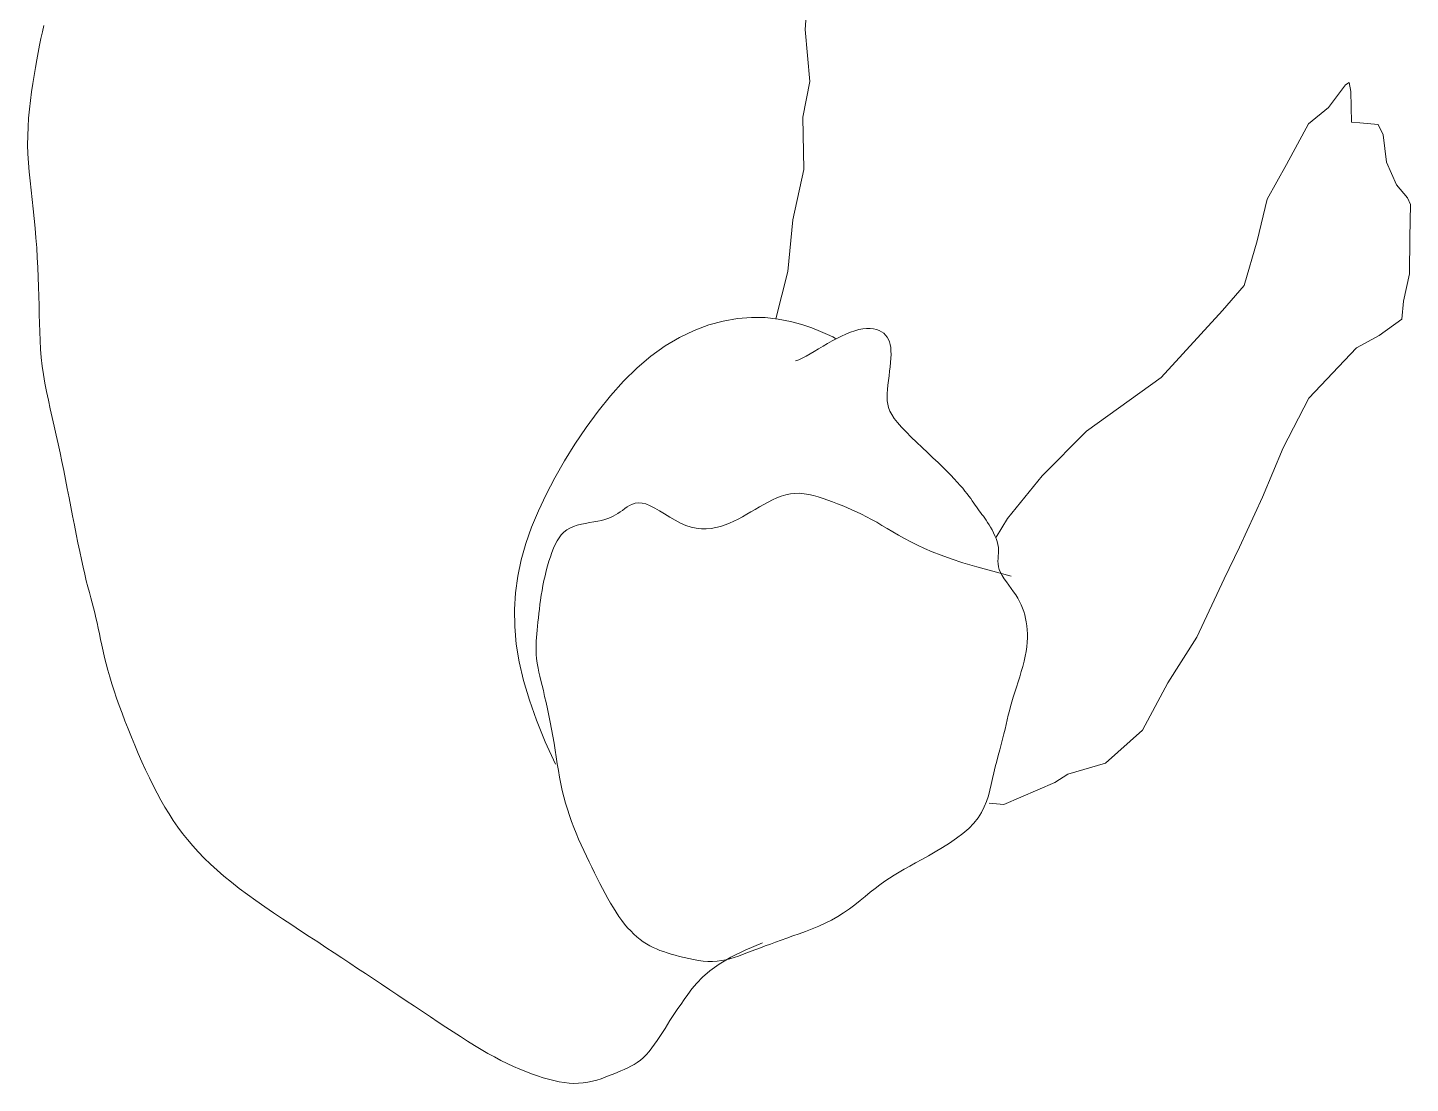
# Model space of a CAD drawing. Header units: inches. Extents: x -35 to 98, y -34 to 46.
# Drawn here: x 77.6007 to 78.0425, y -6.5654 to -6.2282 of the extents above; entities that cross this region are included whole.
import ezdxf

# ---------------------------------------------------------------- set-up
doc = ezdxf.new("R2010")
doc.units = ezdxf.units.IN
doc.header["$MEASUREMENT"] = 0
doc.layers.add('Estructura', color=8, linetype='Continuous', lineweight=9)

# ---------------------------------------------------------------- blocks, each defined once
blk = doc.blocks.new('PE-bloque Oeste-plantas$0$PP5')
for p, q in [((-0.29058, 0.71107), (-0.28913, 0.71127)), ((-0.28913, 0.71127), (-0.28765, 0.71137)), ((-0.28765, 0.71137), (-0.28616, 0.71137)), ((-0.28616, 0.71137), (-0.28464, 0.71127)), ((-0.28464, 0.71127), (-0.28311, 0.71106)), ((-0.30432, 0.70678), (-0.30326, 0.70727)), ((-0.30326, 0.70727), (-0.30217, 0.7077)), ((-0.30217, 0.7077), (-0.30104, 0.7081)), ((-0.30104, 0.7081), (-0.29988, 0.70848)), ((-0.29988, 0.70848), (-0.29867, 0.70887)), ((-0.29867, 0.70887), (-0.29742, 0.70928)), ((-0.29742, 0.70928), (-0.29613, 0.70969)), ((-0.29613, 0.70969), (-0.29479, 0.71009)), ((-0.29479, 0.71009), (-0.29342, 0.71047)), ((-0.29342, 0.71047), (-0.29201, 0.7108)), ((-0.29201, 0.7108), (-0.29058, 0.71107)), ((-0.28311, 0.71106), (-0.28155, 0.71076)), ((-0.28155, 0.71076), (-0.27996, 0.71037)), ((-0.27996, 0.71037), (-0.27833, 0.7099)), ((-0.27833, 0.7099), (-0.27667, 0.70934)), ((-0.27667, 0.70934), (-0.27496, 0.7087)), ((-0.27496, 0.7087), (-0.27322, 0.70799)), ((-0.27322, 0.70799), (-0.27143, 0.70721)), ((-0.27143, 0.70721), (-0.26961, 0.70635)), ((-0.31036, 0.70195), (-0.30938, 0.70301)), ((-0.30938, 0.70301), (-0.30839, 0.70398)), ((-0.30839, 0.70398), (-0.30739, 0.70485)), ((-0.30739, 0.70485), (-0.30639, 0.70559)), ((-0.30639, 0.70559), (-0.30536, 0.70623)), ((-0.30536, 0.70623), (-0.30432, 0.70678)), ((-0.26961, 0.70635), (-0.26775, 0.70541)), ((-0.26775, 0.70541), (-0.26585, 0.7044)), ((-0.26585, 0.7044), (-0.26393, 0.70331)), ((-0.26393, 0.70331), (-0.26198, 0.70215)), ((-0.31413, 0.69724), (-0.31321, 0.69845)), ((-0.31321, 0.69845), (-0.31228, 0.69966)), ((-0.31228, 0.69966), (-0.31132, 0.70083)), ((-0.31132, 0.70083), (-0.31036, 0.70195)), ((-0.26198, 0.70215), (-0.26, 0.7009)), ((-0.26, 0.7009), (-0.25801, 0.69958)), ((-0.25801, 0.69958), (-0.25598, 0.69819)), ((-0.25598, 0.69819), (-0.25393, 0.69672)), ((-0.31773, 0.6925), (-0.31682, 0.69368)), ((-0.31682, 0.69368), (-0.31593, 0.69486)), ((-0.31593, 0.69486), (-0.31504, 0.69604)), ((-0.31504, 0.69604), (-0.31413, 0.69724)), ((-0.25393, 0.69672), (-0.25183, 0.69518)), ((-0.25183, 0.69518), (-0.2497, 0.69357)), ((-0.2497, 0.69357), (-0.24751, 0.6919)), ((-0.32074, 0.68871), (-0.31967, 0.69003)), ((-0.31967, 0.69003), (-0.31867, 0.69129)), ((-0.31867, 0.69129), (-0.31773, 0.6925)), ((-0.24751, 0.6919), (-0.24527, 0.69017)), ((-0.24527, 0.69017), (-0.24298, 0.68839)), ((-0.32459, 0.68417), (-0.32317, 0.6858)), ((-0.32317, 0.6858), (-0.3219, 0.6873)), ((-0.3219, 0.6873), (-0.32074, 0.68871)), ((-0.24298, 0.68839), (-0.24062, 0.68654)), ((-0.24062, 0.68654), (-0.2382, 0.68466)), ((-0.3308, 0.6788), (-0.32828, 0.68066)), ((-0.32828, 0.68066), (-0.32625, 0.68245)), ((-0.32625, 0.68245), (-0.32459, 0.68417)), ((-0.2382, 0.68466), (-0.23576, 0.68273)), ((-0.23576, 0.68273), (-0.23328, 0.68079)), ((-0.23328, 0.68079), (-0.2308, 0.67884)), ((-0.3378, 0.67501), (-0.33394, 0.67691)), ((-0.33609, 0.67573), (-0.3347, 0.67589)), ((-0.3347, 0.67589), (-0.33329, 0.67596)), ((-0.33394, 0.67691), (-0.3308, 0.6788)), ((-0.33329, 0.67596), (-0.33185, 0.67593)), ((-0.33185, 0.67593), (-0.33037, 0.67579)), ((-0.2308, 0.67884), (-0.22831, 0.67689)), ((-0.22831, 0.67689), (-0.22585, 0.67495)), ((-0.35242, 0.67135), (-0.3507, 0.67184)), ((-0.3507, 0.67184), (-0.34904, 0.67231)), ((-0.34904, 0.67231), (-0.34746, 0.67276)), ((-0.34823, 0.67124), (-0.34253, 0.67311)), ((-0.34746, 0.67276), (-0.34592, 0.67321)), ((-0.34592, 0.67321), (-0.34444, 0.67364)), ((-0.34444, 0.67364), (-0.343, 0.67406)), ((-0.343, 0.67406), (-0.34159, 0.67447)), ((-0.34253, 0.67311), (-0.3378, 0.67501)), ((-0.34159, 0.67447), (-0.3402, 0.67485)), ((-0.3402, 0.67485), (-0.33883, 0.6752)), ((-0.33883, 0.6752), (-0.33746, 0.67549)), ((-0.33746, 0.67549), (-0.33609, 0.67573)), ((-0.33037, 0.67579), (-0.32887, 0.67556)), ((-0.32887, 0.67556), (-0.32735, 0.67525)), ((-0.32735, 0.67525), (-0.32583, 0.67487)), ((-0.32583, 0.67487), (-0.32434, 0.67444)), ((-0.32434, 0.67444), (-0.32287, 0.67397)), ((-0.32287, 0.67397), (-0.32146, 0.67349)), ((-0.32146, 0.67349), (-0.3201, 0.67301)), ((-0.3201, 0.67301), (-0.31882, 0.67253)), ((-0.31882, 0.67253), (-0.3176, 0.67206)), ((-0.3176, 0.67206), (-0.31645, 0.67158)), ((-0.31645, 0.67158), (-0.31534, 0.67108)), ((-0.22585, 0.67495), (-0.22341, 0.67303)), ((-0.22341, 0.67303), (-0.22101, 0.67114)), ((-0.36867, 0.66658), (-0.36653, 0.66734)), ((-0.36653, 0.66734), (-0.36438, 0.66804)), ((-0.36438, 0.66804), (-0.36225, 0.66868)), ((-0.36225, 0.66868), (-0.36014, 0.66927)), ((-0.36014, 0.66927), (-0.35809, 0.66982)), ((-0.35809, 0.66982), (-0.35611, 0.67034)), ((-0.35611, 0.67034), (-0.35422, 0.67086)), ((-0.35422, 0.67086), (-0.35242, 0.67135)), ((-0.31534, 0.67108), (-0.31428, 0.67055)), ((-0.31428, 0.67055), (-0.31325, 0.66998)), ((-0.31325, 0.66998), (-0.31225, 0.66936)), ((-0.31225, 0.66936), (-0.31127, 0.66868)), ((-0.31127, 0.66868), (-0.31029, 0.66793)), ((-0.31029, 0.66793), (-0.30933, 0.6671)), ((-0.30933, 0.6671), (-0.30838, 0.6662)), ((-0.22101, 0.67114), (-0.21863, 0.66927)), ((-0.21863, 0.66927), (-0.21627, 0.66742)), ((-0.21627, 0.66742), (-0.21389, 0.66556)), ((-0.37673, 0.66262), (-0.37481, 0.66374)), ((-0.37481, 0.66374), (-0.37283, 0.66478)), ((-0.37283, 0.66478), (-0.37077, 0.66573)), ((-0.37077, 0.66573), (-0.36867, 0.66658)), ((-0.30838, 0.6662), (-0.30745, 0.66522)), ((-0.30745, 0.66522), (-0.30654, 0.66418)), ((-0.30654, 0.66418), (-0.30565, 0.66306)), ((-0.30565, 0.66306), (-0.30478, 0.66186)), ((-0.21389, 0.66556), (-0.2115, 0.66369)), ((-0.2115, 0.66369), (-0.20907, 0.6618)), ((-0.38381, 0.65784), (-0.38212, 0.65903)), ((-0.38212, 0.65903), (-0.38037, 0.66024)), ((-0.38037, 0.66024), (-0.37858, 0.66144)), ((-0.37858, 0.66144), (-0.37673, 0.66262)), ((-0.30478, 0.66186), (-0.30394, 0.6606)), ((-0.30394, 0.6606), (-0.30313, 0.65925)), ((-0.30313, 0.65925), (-0.30235, 0.65785)), ((-0.20907, 0.6618), (-0.20659, 0.65987)), ((-0.20659, 0.65987), (-0.20403, 0.65789)), ((-0.39026, 0.65378), (-0.38868, 0.65468)), ((-0.38868, 0.65468), (-0.38709, 0.65565)), ((-0.38709, 0.65565), (-0.38547, 0.65671)), ((-0.38547, 0.65671), (-0.38381, 0.65784)), ((-0.30235, 0.65785), (-0.30159, 0.65637)), ((-0.30159, 0.65637), (-0.30085, 0.65484)), ((-0.30085, 0.65484), (-0.30011, 0.65326)), ((-0.20403, 0.65789), (-0.2014, 0.65586)), ((-0.2014, 0.65586), (-0.19871, 0.65378)), ((-0.40101, 0.6487), (-0.39895, 0.64963)), ((-0.39895, 0.64963), (-0.39703, 0.6505)), ((-0.39703, 0.6505), (-0.39522, 0.65132)), ((-0.39522, 0.65132), (-0.39351, 0.65213)), ((-0.39351, 0.65213), (-0.39186, 0.65294)), ((-0.39186, 0.65294), (-0.39026, 0.65378)), ((-0.30011, 0.65326), (-0.29939, 0.65163)), ((-0.29939, 0.65163), (-0.29866, 0.64996)), ((-0.29866, 0.64996), (-0.29793, 0.64825)), ((-0.19871, 0.65378), (-0.19598, 0.65166)), ((-0.19598, 0.65166), (-0.19326, 0.64951)), ((-0.19326, 0.64951), (-0.19056, 0.64735)), ((-0.41027, 0.64414), (-0.40791, 0.6454)), ((-0.40791, 0.6454), (-0.40554, 0.64658)), ((-0.40554, 0.64658), (-0.40322, 0.64768)), ((-0.40322, 0.64768), (-0.40101, 0.6487)), ((-0.29793, 0.64825), (-0.2972, 0.6465)), ((-0.2972, 0.6465), (-0.29646, 0.64473)), ((-0.19056, 0.64735), (-0.18791, 0.64518)), ((-0.18791, 0.64518), (-0.18535, 0.64301)), ((-0.41675, 0.63993), (-0.41475, 0.6414)), ((-0.41475, 0.6414), (-0.41257, 0.6428)), ((-0.41257, 0.6428), (-0.41027, 0.64414)), ((-0.29646, 0.64473), (-0.29573, 0.64293)), ((-0.29573, 0.64293), (-0.295, 0.64111)), ((-0.295, 0.64111), (-0.29428, 0.63926)), ((-0.18535, 0.64301), (-0.18289, 0.64085)), ((-0.18289, 0.64085), (-0.18056, 0.63872)), ((-0.42124, 0.63519), (-0.42, 0.63682)), ((-0.42, 0.63682), (-0.41851, 0.63841)), ((-0.41851, 0.63841), (-0.41675, 0.63993)), ((-0.29428, 0.63926), (-0.29358, 0.6374)), ((-0.29358, 0.6374), (-0.2929, 0.63551)), ((-0.18056, 0.63872), (-0.17836, 0.6366)), ((-0.17836, 0.6366), (-0.17629, 0.63451)), ((-0.44531, 0.62747), (-0.42856, 0.63321)), ((-0.42856, 0.63321), (-0.42393, 0.63239)), ((-0.42382, 0.63005), (-0.42311, 0.6318)), ((-0.42311, 0.6318), (-0.42226, 0.63351)), ((-0.42226, 0.63351), (-0.42124, 0.63519)), ((-0.2929, 0.63551), (-0.29224, 0.63361)), ((-0.29224, 0.63361), (-0.29161, 0.6317)), ((-0.17629, 0.63451), (-0.17434, 0.63242)), ((-0.17434, 0.63242), (-0.17251, 0.63033)), ((-0.44966, 0.62514), (-0.44531, 0.62747)), ((-0.42502, 0.62648), (-0.42445, 0.62828)), ((-0.42445, 0.62828), (-0.42382, 0.63005)), ((-0.29161, 0.6317), (-0.29101, 0.62977)), ((-0.29101, 0.62977), (-0.29044, 0.62783)), ((-0.29044, 0.62783), (-0.28992, 0.62586)), ((-0.17251, 0.63033), (-0.17078, 0.62825)), ((-0.17078, 0.62825), (-0.16917, 0.62616)), ((-0.46192, 0.62254), (-0.44966, 0.62514)), ((-0.42616, 0.62286), (-0.42558, 0.62468)), ((-0.42558, 0.62468), (-0.42502, 0.62648)), ((-0.28992, 0.62586), (-0.28943, 0.62387)), ((-0.28943, 0.62387), (-0.28899, 0.62186)), ((-0.16917, 0.62616), (-0.16765, 0.62406)), ((-0.16765, 0.62406), (-0.16622, 0.62195)), ((-0.47457, 0.61298), (-0.46192, 0.62254)), ((-0.42798, 0.61746), (-0.42737, 0.61924)), ((-0.42737, 0.61924), (-0.42676, 0.62104)), ((-0.42676, 0.62104), (-0.42616, 0.62286)), ((-0.28899, 0.62186), (-0.2886, 0.61981)), ((-0.2886, 0.61981), (-0.28826, 0.61774)), ((-0.16622, 0.62195), (-0.16488, 0.61981)), ((-0.16488, 0.61981), (-0.16361, 0.61764)), ((-0.42918, 0.61401), (-0.42859, 0.61571)), ((-0.42859, 0.61571), (-0.42798, 0.61746)), ((-0.28826, 0.61774), (-0.28797, 0.61563)), ((-0.28797, 0.61563), (-0.28772, 0.61349)), ((-0.16361, 0.61764), (-0.16241, 0.61543)), ((-0.16241, 0.61543), (-0.16127, 0.61317)), ((-0.48385, 0.59861), (-0.47457, 0.61298)), ((-0.43079, 0.60923), (-0.43029, 0.61076)), ((-0.43029, 0.61076), (-0.42975, 0.61235)), ((-0.42975, 0.61235), (-0.42918, 0.61401)), ((-0.28772, 0.61349), (-0.28751, 0.61132)), ((-0.28751, 0.61132), (-0.28732, 0.60913)), ((-0.16127, 0.61317), (-0.16017, 0.61084)), ((-0.16017, 0.61084), (-0.1591, 0.60845)), ((-0.43219, 0.60493), (-0.43173, 0.60634)), ((-0.43173, 0.60634), (-0.43127, 0.60777)), ((-0.43127, 0.60777), (-0.43079, 0.60923)), ((-0.28732, 0.60913), (-0.28715, 0.60692)), ((-0.28715, 0.60692), (-0.28697, 0.6047)), ((-0.28403, 0.60179), (-0.2867, 0.60921)), ((-0.1591, 0.60845), (-0.15806, 0.60598)), ((-0.15806, 0.60598), (-0.15704, 0.60342)), ((-0.43365, 0.6007), (-0.43313, 0.60213)), ((-0.43313, 0.60213), (-0.43265, 0.60354)), ((-0.43265, 0.60354), (-0.43219, 0.60493)), ((-0.28697, 0.6047), (-0.28679, 0.60246)), ((-0.28679, 0.60246), (-0.28658, 0.60021)), ((-0.2818, 0.59477), (-0.28403, 0.60179)), ((-0.15704, 0.60342), (-0.15604, 0.60079)), ((-0.15604, 0.60079), (-0.15507, 0.59811)), ((-0.49418, 0.5847), (-0.48385, 0.59861)), ((-0.43545, 0.59615), (-0.43481, 0.59771)), ((-0.43481, 0.59771), (-0.4342, 0.59923)), ((-0.4342, 0.59923), (-0.43365, 0.6007)), ((-0.28658, 0.60021), (-0.28635, 0.59796)), ((-0.28635, 0.59796), (-0.2861, 0.59573)), ((-0.15507, 0.59811), (-0.15412, 0.5954)), ((-0.43741, 0.59132), (-0.43677, 0.59294)), ((-0.43677, 0.59294), (-0.43611, 0.59455)), ((-0.43611, 0.59455), (-0.43545, 0.59615)), ((-0.2861, 0.59573), (-0.28583, 0.59353)), ((-0.28583, 0.59353), (-0.28555, 0.59138)), ((-0.28001, 0.58813), (-0.2818, 0.59477)), ((-0.15412, 0.5954), (-0.1532, 0.59269)), ((-0.1532, 0.59269), (-0.15232, 0.58998)), ((-0.43907, 0.58656), (-0.43858, 0.58812)), ((-0.43858, 0.58812), (-0.43802, 0.58971)), ((-0.43802, 0.58971), (-0.43741, 0.59132)), ((-0.28555, 0.59138), (-0.28526, 0.58931)), ((-0.28526, 0.58931), (-0.28498, 0.58734)), ((-0.27866, 0.58181), (-0.28001, 0.58813)), ((-0.15232, 0.58998), (-0.15148, 0.5873)), ((-0.50437, 0.56684), (-0.49418, 0.5847)), ((-0.44004, 0.58216), (-0.4398, 0.58358)), ((-0.4398, 0.58358), (-0.43947, 0.58505)), ((-0.43947, 0.58505), (-0.43907, 0.58656)), ((-0.28498, 0.58734), (-0.2847, 0.58549)), ((-0.2847, 0.58549), (-0.28444, 0.58377)), ((-0.28444, 0.58377), (-0.28419, 0.5822)), ((-0.15148, 0.5873), (-0.15069, 0.58468)), ((-0.15069, 0.58468), (-0.14995, 0.58212)), ((-0.44035, 0.57814), (-0.44031, 0.57944)), ((-0.44031, 0.57944), (-0.44021, 0.58078)), ((-0.44021, 0.58078), (-0.44004, 0.58216)), ((-0.28419, 0.5822), (-0.28398, 0.58077)), ((-0.28398, 0.58077), (-0.28378, 0.57946)), ((-0.28378, 0.57946), (-0.28362, 0.57824)), ((-0.27775, 0.57577), (-0.27866, 0.58181)), ((-0.14995, 0.58212), (-0.14925, 0.57963)), ((-0.14925, 0.57963), (-0.1486, 0.5772)), ((-0.44033, 0.57689), (-0.44035, 0.57814)), ((-0.44025, 0.57567), (-0.44033, 0.57689)), ((-0.44012, 0.5745), (-0.44025, 0.57567)), ((-0.43993, 0.57335), (-0.44012, 0.5745)), ((-0.28362, 0.57824), (-0.28349, 0.57709)), ((-0.28349, 0.57709), (-0.2834, 0.57599)), ((-0.2834, 0.57599), (-0.28334, 0.57493)), ((-0.28334, 0.57493), (-0.28333, 0.57388)), ((-0.27725, 0.56998), (-0.27775, 0.57577)), ((-0.1486, 0.5772), (-0.14801, 0.57484)), ((-0.14801, 0.57484), (-0.14746, 0.57255)), ((-0.43969, 0.57223), (-0.43993, 0.57335)), ((-0.43939, 0.57114), (-0.43969, 0.57223)), ((-0.43903, 0.57005), (-0.43939, 0.57114)), ((-0.43861, 0.56898), (-0.43903, 0.57005)), ((-0.28355, 0.57067), (-0.28369, 0.56956)), ((-0.28344, 0.57175), (-0.28355, 0.57067)), ((-0.28336, 0.57283), (-0.28344, 0.57175)), ((-0.28333, 0.57388), (-0.28336, 0.57283)), ((-0.27718, 0.5644), (-0.27725, 0.56998)), ((-0.14746, 0.57255), (-0.14696, 0.57032)), ((-0.14696, 0.57032), (-0.14652, 0.56814)), ((-0.51001, 0.55717), (-0.50437, 0.56684)), ((-0.43812, 0.5679), (-0.43861, 0.56898)), ((-0.43755, 0.56681), (-0.43812, 0.5679)), ((-0.43693, 0.56572), (-0.43755, 0.56681)), ((-0.43625, 0.56462), (-0.43693, 0.56572)), ((-0.28425, 0.56605), (-0.28447, 0.56481)), ((-0.28404, 0.56725), (-0.28425, 0.56605)), ((-0.28386, 0.56842), (-0.28404, 0.56725)), ((-0.28369, 0.56956), (-0.28386, 0.56842)), ((-0.14652, 0.56814), (-0.14613, 0.56603)), ((-0.14613, 0.56603), (-0.14578, 0.56397)), ((-0.43557, 0.56352), (-0.43625, 0.56462)), ((-0.43489, 0.56243), (-0.43557, 0.56352)), ((-0.43426, 0.56136), (-0.43489, 0.56243)), ((-0.43371, 0.56031), (-0.43426, 0.56136)), ((-0.28493, 0.56221), (-0.28519, 0.56085)), ((-0.2847, 0.56353), (-0.28493, 0.56221)), ((-0.28447, 0.56481), (-0.2847, 0.56353)), ((-0.27752, 0.55897), (-0.27718, 0.5644)), ((-0.14578, 0.56397), (-0.14548, 0.56197)), ((-0.14548, 0.56197), (-0.14521, 0.56003)), ((-0.51863, 0.54183), (-0.51001, 0.55717)), ((-0.4308, 0.5587), (-0.43661, 0.56075)), ((-0.43325, 0.5593), (-0.43371, 0.56031)), ((-0.43292, 0.55832), (-0.43325, 0.5593)), ((-0.43275, 0.55738), (-0.43292, 0.55832)), ((-0.43269, 0.55648), (-0.43275, 0.55738)), ((-0.42581, 0.55687), (-0.4308, 0.5587)), ((-0.42154, 0.55521), (-0.42581, 0.55687)), ((-0.28575, 0.55803), (-0.28607, 0.55657)), ((-0.28546, 0.55946), (-0.28575, 0.55803)), ((-0.28519, 0.56085), (-0.28546, 0.55946)), ((-0.27826, 0.55367), (-0.27752, 0.55897)), ((-0.14521, 0.56003), (-0.14496, 0.55814)), ((-0.14496, 0.55814), (-0.14473, 0.55631)), ((-0.43318, 0.55215), (-0.43309, 0.55302)), ((-0.43309, 0.55302), (-0.43297, 0.55389)), ((-0.43297, 0.55389), (-0.43284, 0.55474)), ((-0.43284, 0.55474), (-0.43274, 0.5556)), ((-0.43274, 0.5556), (-0.43269, 0.55648)), ((-0.41788, 0.5537), (-0.42154, 0.55521)), ((-0.41475, 0.55231), (-0.41788, 0.5537)), ((-0.41204, 0.551), (-0.41475, 0.55231)), ((-0.28679, 0.55356), (-0.2872, 0.55203)), ((-0.28641, 0.55508), (-0.28679, 0.55356)), ((-0.28607, 0.55657), (-0.28641, 0.55508)), ((-0.2794, 0.54846), (-0.27826, 0.55367)), ((-0.14473, 0.55631), (-0.14451, 0.55454)), ((-0.14451, 0.55454), (-0.14428, 0.55281)), ((-0.14428, 0.55281), (-0.14403, 0.55114)), ((-0.43272, 0.54786), (-0.4368, 0.54224)), ((-0.43319, 0.55125), (-0.43318, 0.55215)), ((-0.43311, 0.55031), (-0.43319, 0.55125)), ((-0.43294, 0.54935), (-0.43311, 0.55031)), ((-0.4327, 0.54838), (-0.43294, 0.54935)), ((-0.43239, 0.54742), (-0.4327, 0.54838)), ((-0.40965, 0.54975), (-0.41204, 0.551)), ((-0.40748, 0.54852), (-0.40965, 0.54975)), ((-0.40545, 0.54729), (-0.40748, 0.54852)), ((-0.28812, 0.54893), (-0.28862, 0.5474)), ((-0.28764, 0.55048), (-0.28812, 0.54893)), ((-0.2872, 0.55203), (-0.28764, 0.55048)), ((-0.28092, 0.54333), (-0.2794, 0.54846)), ((-0.14403, 0.55114), (-0.14377, 0.54952)), ((-0.14377, 0.54952), (-0.14348, 0.54792)), ((-0.14348, 0.54792), (-0.14318, 0.54631)), ((-0.43203, 0.54646), (-0.43239, 0.54742)), ((-0.43164, 0.54553), (-0.43203, 0.54646)), ((-0.43123, 0.54464), (-0.43164, 0.54553)), ((-0.43081, 0.5438), (-0.43123, 0.54464)), ((-0.4304, 0.54302), (-0.43081, 0.5438)), ((-0.40352, 0.54605), (-0.40545, 0.54729)), ((-0.40169, 0.54483), (-0.40352, 0.54605)), ((-0.39995, 0.54362), (-0.40169, 0.54483)), ((-0.39827, 0.54244), (-0.39995, 0.54362)), ((-0.2897, 0.54443), (-0.29027, 0.54303)), ((-0.28914, 0.54589), (-0.2897, 0.54443)), ((-0.28862, 0.5474), (-0.28914, 0.54589)), ((-0.14318, 0.54631), (-0.14287, 0.54466)), ((-0.14287, 0.54466), (-0.14254, 0.54294)), ((-0.52637, 0.52663), (-0.51863, 0.54183)), ((-0.4368, 0.54224), (-0.44889, 0.52949)), ((-0.42999, 0.54229), (-0.4304, 0.54302)), ((-0.42958, 0.5416), (-0.42999, 0.54229)), ((-0.42919, 0.54095), (-0.42958, 0.5416)), ((-0.42879, 0.54032), (-0.42919, 0.54095)), ((-0.4284, 0.5397), (-0.42879, 0.54032)), ((-0.42802, 0.53909), (-0.4284, 0.5397)), ((-0.42764, 0.53846), (-0.42802, 0.53909)), ((-0.39665, 0.5413), (-0.39827, 0.54244)), ((-0.39507, 0.54021), (-0.39665, 0.5413)), ((-0.39352, 0.53917), (-0.39507, 0.54021)), ((-0.39198, 0.53819), (-0.39352, 0.53917)), ((-0.2921, 0.53926), (-0.29278, 0.53819)), ((-0.29147, 0.54043), (-0.2921, 0.53926)), ((-0.29086, 0.54169), (-0.29147, 0.54043)), ((-0.29027, 0.54303), (-0.29086, 0.54169)), ((-0.2828, 0.53825), (-0.28092, 0.54333)), ((-0.14254, 0.54294), (-0.1422, 0.54111)), ((-0.1422, 0.54111), (-0.14186, 0.53915)), ((-0.14186, 0.53915), (-0.14152, 0.53703)), ((-0.42726, 0.53782), (-0.42764, 0.53846)), ((-0.42687, 0.53716), (-0.42726, 0.53782)), ((-0.42647, 0.53648), (-0.42687, 0.53716)), ((-0.42605, 0.53576), (-0.42647, 0.53648)), ((-0.4256, 0.535), (-0.42605, 0.53576)), ((-0.4251, 0.53421), (-0.4256, 0.535)), ((-0.39046, 0.53727), (-0.39198, 0.53819)), ((-0.38895, 0.53639), (-0.39046, 0.53727)), ((-0.38745, 0.53557), (-0.38895, 0.53639)), ((-0.38596, 0.53478), (-0.38745, 0.53557)), ((-0.38448, 0.53403), (-0.38596, 0.53478)), ((-0.35248, 0.53509), (-0.35389, 0.53443)), ((-0.35108, 0.53572), (-0.35248, 0.53509)), ((-0.34965, 0.53629), (-0.35108, 0.53572)), ((-0.34822, 0.53681), (-0.34965, 0.53629)), ((-0.34675, 0.53726), (-0.34822, 0.53681)), ((-0.34526, 0.53762), (-0.34675, 0.53726)), ((-0.34374, 0.53788), (-0.34526, 0.53762)), ((-0.3422, 0.53802), (-0.34374, 0.53788)), ((-0.34064, 0.53803), (-0.3422, 0.53802)), ((-0.33906, 0.5379), (-0.34064, 0.53803)), ((-0.33745, 0.5376), (-0.33906, 0.5379)), ((-0.33584, 0.53712), (-0.33745, 0.5376)), ((-0.33421, 0.53644), (-0.33584, 0.53712)), ((-0.33257, 0.53556), (-0.33421, 0.53644)), ((-0.33094, 0.53453), (-0.33257, 0.53556)), ((-0.32932, 0.53342), (-0.33094, 0.53453)), ((-0.29614, 0.53492), (-0.29721, 0.53438)), ((-0.29518, 0.53557), (-0.29614, 0.53492)), ((-0.29431, 0.53633), (-0.29518, 0.53557)), ((-0.29351, 0.53721), (-0.29431, 0.53633)), ((-0.29278, 0.53819), (-0.29351, 0.53721)), ((-0.28503, 0.5332), (-0.2828, 0.53825)), ((-0.14152, 0.53703), (-0.14118, 0.53471)), ((-0.14118, 0.53471), (-0.14083, 0.53223)), ((-0.42456, 0.53337), (-0.4251, 0.53421)), ((-0.42397, 0.53248), (-0.42456, 0.53337)), ((-0.42331, 0.53153), (-0.42397, 0.53248)), ((-0.42257, 0.53052), (-0.42331, 0.53153)), ((-0.42175, 0.52944), (-0.42257, 0.53052)), ((-0.383, 0.5333), (-0.38448, 0.53403)), ((-0.38152, 0.53259), (-0.383, 0.5333)), ((-0.38005, 0.5319), (-0.38152, 0.53259)), ((-0.37858, 0.53125), (-0.38005, 0.5319)), ((-0.37711, 0.53064), (-0.37858, 0.53125)), ((-0.37564, 0.5301), (-0.37711, 0.53064)), ((-0.36242, 0.53049), (-0.36388, 0.52998)), ((-0.36097, 0.53108), (-0.36242, 0.53049)), ((-0.35953, 0.53171), (-0.36097, 0.53108)), ((-0.3581, 0.53238), (-0.35953, 0.53171)), ((-0.35669, 0.53307), (-0.3581, 0.53238)), ((-0.35529, 0.53376), (-0.35669, 0.53307)), ((-0.35389, 0.53443), (-0.35529, 0.53376)), ((-0.32774, 0.53227), (-0.32932, 0.53342)), ((-0.3262, 0.53115), (-0.32774, 0.53227)), ((-0.32472, 0.53013), (-0.3262, 0.53115)), ((-0.32332, 0.52927), (-0.32472, 0.53013)), ((-0.3136, 0.53053), (-0.31436, 0.53007)), ((-0.31283, 0.53097), (-0.3136, 0.53053)), ((-0.31206, 0.53137), (-0.31283, 0.53097)), ((-0.31125, 0.53173), (-0.31206, 0.53137)), ((-0.3104, 0.53206), (-0.31125, 0.53173)), ((-0.30949, 0.53234), (-0.3104, 0.53206)), ((-0.3085, 0.53258), (-0.30949, 0.53234)), ((-0.30742, 0.53277), (-0.3085, 0.53258)), ((-0.30623, 0.53292), (-0.30742, 0.53277)), ((-0.30496, 0.53304), (-0.30623, 0.53292)), ((-0.30364, 0.53315), (-0.30496, 0.53304)), ((-0.3023, 0.53328), (-0.30364, 0.53315)), ((-0.30095, 0.53344), (-0.3023, 0.53328)), ((-0.29964, 0.53367), (-0.30095, 0.53344)), ((-0.29838, 0.53397), (-0.29964, 0.53367)), ((-0.29721, 0.53438), (-0.29838, 0.53397)), ((-0.2876, 0.52816), (-0.28503, 0.5332)), ((-0.14083, 0.53223), (-0.14049, 0.52959)), ((-0.53581, 0.51144), (-0.52637, 0.52663)), ((-0.44889, 0.52949), (-0.46412, 0.51645)), ((-0.42084, 0.52828), (-0.42175, 0.52944)), ((-0.41983, 0.52703), (-0.42084, 0.52828)), ((-0.41871, 0.52569), (-0.41983, 0.52703)), ((-0.41747, 0.52425), (-0.41871, 0.52569)), ((-0.37417, 0.52964), (-0.37564, 0.5301)), ((-0.3727, 0.52929), (-0.37417, 0.52964)), ((-0.37123, 0.52906), (-0.3727, 0.52929)), ((-0.36976, 0.52897), (-0.37123, 0.52906)), ((-0.36829, 0.52903), (-0.36976, 0.52897)), ((-0.36681, 0.52923), (-0.36829, 0.52903)), ((-0.36534, 0.52955), (-0.36681, 0.52923)), ((-0.36388, 0.52998), (-0.36534, 0.52955)), ((-0.32201, 0.52862), (-0.32332, 0.52927)), ((-0.3208, 0.52823), (-0.32201, 0.52862)), ((-0.31969, 0.52808), (-0.3208, 0.52823)), ((-0.31866, 0.52813), (-0.31969, 0.52808)), ((-0.3177, 0.52834), (-0.31866, 0.52813)), ((-0.3168, 0.52868), (-0.3177, 0.52834)), ((-0.31595, 0.52911), (-0.3168, 0.52868)), ((-0.31514, 0.52958), (-0.31595, 0.52911)), ((-0.31436, 0.53007), (-0.31514, 0.52958)), ((-0.29049, 0.5231), (-0.2876, 0.52816)), ((-0.14049, 0.52959), (-0.14014, 0.52684)), ((-0.14014, 0.52684), (-0.1398, 0.524)), ((-0.4161, 0.5227), (-0.41747, 0.52425)), ((-0.4146, 0.52104), (-0.4161, 0.5227)), ((-0.29369, 0.51801), (-0.29049, 0.5231)), ((-0.1398, 0.524), (-0.13946, 0.5211)), ((-0.41301, 0.5193), (-0.4146, 0.52104)), ((-0.41138, 0.51751), (-0.41301, 0.5193)), ((-0.40975, 0.5157), (-0.41138, 0.51751)), ((-0.29717, 0.51288), (-0.29369, 0.51801)), ((-0.13946, 0.5211), (-0.13912, 0.51815)), ((-0.13912, 0.51815), (-0.13878, 0.51519)), ((-0.46412, 0.51645), (-0.48929, 0.50124)), ((-0.40817, 0.51391), (-0.40975, 0.5157)), ((-0.40669, 0.51217), (-0.40817, 0.51391)), ((-0.30092, 0.50776), (-0.29717, 0.51288)), ((-0.13878, 0.51519), (-0.13845, 0.51224)), ((-0.55219, 0.49664), (-0.53581, 0.51144)), ((-0.40535, 0.51052), (-0.40669, 0.51217)), ((-0.4042, 0.50898), (-0.40535, 0.51052)), ((-0.40327, 0.50759), (-0.4042, 0.50898)), ((-0.13845, 0.51224), (-0.13811, 0.5093)), ((-0.13811, 0.5093), (-0.13777, 0.50638)), ((-0.40256, 0.50631), (-0.40327, 0.50759)), ((-0.40205, 0.50513), (-0.40256, 0.50631)), ((-0.4017, 0.504), (-0.40205, 0.50513)), ((-0.40151, 0.5029), (-0.4017, 0.504)), ((-0.3049, 0.50274), (-0.30092, 0.50776)), ((-0.13777, 0.50638), (-0.13742, 0.50347)), ((-0.48929, 0.50124), (-0.5105, 0.4814)), ((-0.40183, 0.49815), (-0.40163, 0.49944)), ((-0.40163, 0.49944), (-0.40149, 0.50065)), ((-0.40145, 0.50179), (-0.40151, 0.5029)), ((-0.40149, 0.50065), (-0.40145, 0.50179)), ((-0.30909, 0.49789), (-0.3049, 0.50274)), ((-0.13742, 0.50347), (-0.13707, 0.50058)), ((-0.13707, 0.50058), (-0.1367, 0.4977)), ((-0.55982, 0.49322), (-0.55219, 0.49664)), ((-0.40265, 0.49391), (-0.40236, 0.49535)), ((-0.40236, 0.49535), (-0.40207, 0.49678)), ((-0.40207, 0.49678), (-0.40183, 0.49815)), ((-0.31346, 0.49328), (-0.30909, 0.49789)), ((-0.1367, 0.4977), (-0.13632, 0.49483)), ((-0.13632, 0.49483), (-0.13592, 0.49197)), ((-0.56737, 0.48866), (-0.55982, 0.49322)), ((-0.40349, 0.48965), (-0.40323, 0.49103)), ((-0.40323, 0.49103), (-0.40295, 0.49246)), ((-0.40295, 0.49246), (-0.40265, 0.49391)), ((-0.31797, 0.48899), (-0.31346, 0.49328)), ((-0.13592, 0.49197), (-0.1355, 0.48913)), ((-0.56838, 0.48294), (-0.56737, 0.48866)), ((-0.40389, 0.48598), (-0.40383, 0.48711)), ((-0.40389, 0.48493), (-0.40389, 0.48598)), ((-0.40383, 0.48711), (-0.40369, 0.48834)), ((-0.40369, 0.48834), (-0.40349, 0.48965)), ((-0.37545, 0.4861), (-0.37671, 0.48556)), ((-0.37428, 0.48653), (-0.37545, 0.4861)), ((-0.37321, 0.48682), (-0.37428, 0.48653)), ((-0.3226, 0.4851), (-0.31797, 0.48899)), ((-0.1355, 0.48913), (-0.13508, 0.48631)), ((-0.13508, 0.48631), (-0.13466, 0.4835)), ((-0.57102, 0.47441), (-0.56838, 0.48294)), ((-0.4038, 0.48397), (-0.40389, 0.48493)), ((-0.40364, 0.48308), (-0.4038, 0.48397)), ((-0.40338, 0.48226), (-0.40364, 0.48308)), ((-0.40303, 0.48152), (-0.40338, 0.48226)), ((-0.40258, 0.48084), (-0.40303, 0.48152)), ((-0.38389, 0.48205), (-0.38542, 0.48134)), ((-0.38238, 0.48278), (-0.38389, 0.48205)), ((-0.38089, 0.48352), (-0.38238, 0.48278)), ((-0.37944, 0.48425), (-0.38089, 0.48352)), ((-0.37804, 0.48494), (-0.37944, 0.48425)), ((-0.37671, 0.48556), (-0.37804, 0.48494)), ((-0.3321, 0.47878), (-0.32732, 0.48167)), ((-0.32732, 0.48167), (-0.3226, 0.4851)), ((-0.13466, 0.4835), (-0.13427, 0.4807)), ((-0.5105, 0.4814), (-0.51799, 0.47401)), ((-0.40203, 0.48022), (-0.40258, 0.48084)), ((-0.40138, 0.47967), (-0.40203, 0.48022)), ((-0.40063, 0.4792), (-0.40138, 0.47967)), ((-0.39978, 0.47881), (-0.40063, 0.4792)), ((-0.39885, 0.47851), (-0.39978, 0.47881)), ((-0.39782, 0.47832), (-0.39885, 0.47851)), ((-0.3967, 0.47824), (-0.39782, 0.47832)), ((-0.3955, 0.47827), (-0.3967, 0.47824)), ((-0.39421, 0.47843), (-0.3955, 0.47827)), ((-0.39285, 0.4787), (-0.39421, 0.47843)), ((-0.39144, 0.47907), (-0.39285, 0.4787)), ((-0.38997, 0.47953), (-0.39144, 0.47907)), ((-0.38847, 0.48007), (-0.38997, 0.47953)), ((-0.38695, 0.48068), (-0.38847, 0.48007)), ((-0.38542, 0.48134), (-0.38695, 0.48068)), ((-0.38657, 0.48065), (-0.38567, 0.48009)), ((-0.38567, 0.48009), (-0.38411, 0.47918)), ((-0.38411, 0.47918), (-0.38196, 0.47802)), ((-0.38196, 0.47802), (-0.37927, 0.47672)), ((-0.3369, 0.47642), (-0.3321, 0.47878)), ((-0.13427, 0.4807), (-0.13391, 0.47792)), ((-0.13391, 0.47792), (-0.13359, 0.47515)), ((-0.57195, 0.46278), (-0.57102, 0.47441)), ((-0.51799, 0.47401), (-0.52327, 0.46006)), ((-0.37927, 0.47672), (-0.37613, 0.47539)), ((-0.37613, 0.47539), (-0.37259, 0.47413)), ((-0.36798, 0.47292), (-0.37302, 0.45819)), ((-0.37259, 0.47413), (-0.36872, 0.47306)), ((-0.36872, 0.47306), (-0.3646, 0.47227)), ((-0.35119, 0.47231), (-0.34648, 0.4732)), ((-0.34648, 0.4732), (-0.34171, 0.47457)), ((-0.34171, 0.47457), (-0.3369, 0.47642)), ((-0.13359, 0.47515), (-0.13334, 0.4724)), ((-0.3646, 0.47227), (-0.36028, 0.47186)), ((-0.36028, 0.47186), (-0.3558, 0.47187)), ((-0.3558, 0.47187), (-0.35119, 0.47231)), ((-0.13334, 0.4724), (-0.13317, 0.46967)), ((-0.13317, 0.46967), (-0.13308, 0.46695)), ((-0.13307, 0.46423), (-0.13312, 0.4615)), ((-0.13308, 0.46695), (-0.13307, 0.46423)), ((-0.57297, 0.45228), (-0.57195, 0.46278)), ((-0.52327, 0.46006), (-0.52754, 0.44705)), ((-0.13312, 0.4615), (-0.13322, 0.45876)), ((-0.37302, 0.45819), (-0.37591, 0.44184)), ((-0.13335, 0.45599), (-0.13351, 0.45317)), ((-0.13322, 0.45876), (-0.13335, 0.45599)), ((-0.57221, 0.45018), (-0.57297, 0.45228)), ((-0.13351, 0.45317), (-0.13368, 0.4503)), ((-0.56908, 0.44569), (-0.57221, 0.45018)), ((-0.52754, 0.44705), (-0.53447, 0.43648)), ((-0.13384, 0.44736), (-0.13399, 0.44435)), ((-0.13368, 0.4503), (-0.13384, 0.44736)), ((-0.56647, 0.43821), (-0.56908, 0.44569)), ((-0.37591, 0.44184), (-0.38066, 0.42611)), ((-0.13399, 0.44435), (-0.13412, 0.44128)), ((-0.56606, 0.42943), (-0.56647, 0.43821)), ((-0.13423, 0.43816), (-0.13431, 0.43501)), ((-0.13412, 0.44128), (-0.13423, 0.43816)), ((-0.53447, 0.43648), (-0.54255, 0.42414)), ((-0.13431, 0.43501), (-0.13436, 0.43185)), ((-0.56468, 0.42609), (-0.56606, 0.42943)), ((-0.13436, 0.43185), (-0.13438, 0.42869)), ((-0.13438, 0.42869), (-0.13437, 0.42555)), ((-0.55896, 0.42508), (-0.56468, 0.42609)), ((-0.55624, 0.4246), (-0.55896, 0.42508)), ((-0.55683, 0.41487), (-0.55624, 0.4246)), ((-0.54255, 0.42414), (-0.54928, 0.41943)), ((-0.38066, 0.42611), (-0.38165, 0.40942)), ((-0.13437, 0.42555), (-0.13432, 0.42244)), ((-0.13432, 0.42244), (-0.13423, 0.41938)), ((-0.54928, 0.41943), (-0.55526, 0.41263)), ((-0.13423, 0.41938), (-0.13413, 0.41636)), ((-0.13413, 0.41636), (-0.13402, 0.41339)), ((-0.5565, 0.412), (-0.55683, 0.41487)), ((-0.55526, 0.41263), (-0.5565, 0.412)), ((-0.13402, 0.41339), (-0.13392, 0.41044)), ((-0.38165, 0.40942), (-0.38476, 0.39818)), ((-0.13392, 0.41044), (-0.13386, 0.40752)), ((-0.13386, 0.40752), (-0.13384, 0.40463)), ((-0.13384, 0.40463), (-0.1339, 0.40175)), ((-0.38476, 0.39818), (-0.38461, 0.38157)), ((-0.13404, 0.39889), (-0.13428, 0.39603)), ((-0.1339, 0.40175), (-0.13404, 0.39889)), ((-0.13461, 0.39318), (-0.13503, 0.39036)), ((-0.13428, 0.39603), (-0.13461, 0.39318)), ((-0.13503, 0.39036), (-0.1355, 0.38757)), ((-0.13604, 0.38483), (-0.13661, 0.38213)), ((-0.1355, 0.38757), (-0.13604, 0.38483)), ((-0.38461, 0.38157), (-0.38838, 0.35555)), ((-0.13661, 0.38213), (-0.13721, 0.3795)), ((-0.13783, 0.37694), (-0.13845, 0.37446)), ((-0.13721, 0.3795), (-0.13783, 0.37694)), ((-0.13908, 0.37205), (-0.1397, 0.36973)), ((-0.13845, 0.37446), (-0.13908, 0.37205)), ((-0.14032, 0.36749), (-0.14094, 0.36533)), ((-0.1397, 0.36973), (-0.14032, 0.36749)), ((-0.14154, 0.36326), (-0.14214, 0.36127)), ((-0.14094, 0.36533), (-0.14154, 0.36326))]:
    blk.add_line(p, q)

msp = doc.modelspace()

# ---------------------------------------------------------------- block references
at = {"layer": 'Estructura', "color": 251, "true_color": 0x636466, "rotation": 184.4740764419283}
msp.add_blockref('PE-bloque Oeste-plantas$0$PP5', (77.43595, -5.87846), dxfattribs=at)

doc.saveas('drawing.dxf')
